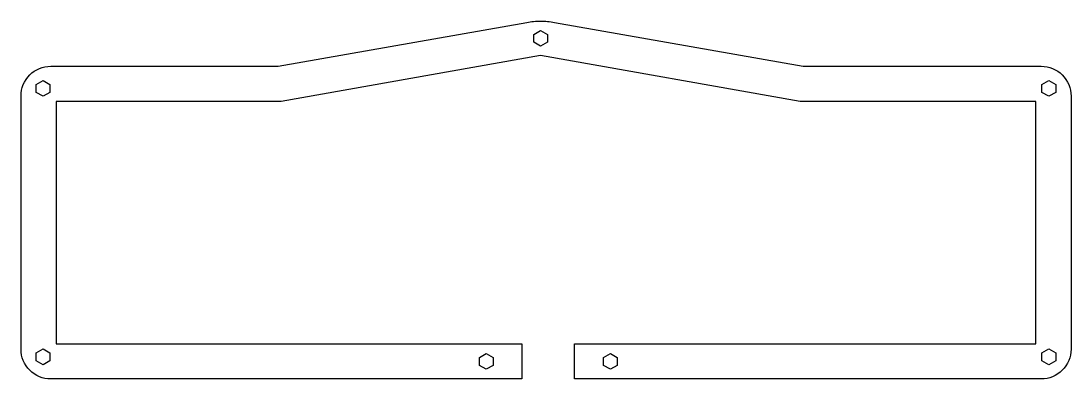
# Model space of a CAD drawing. Header units: millimetres. Extents: x -341 to 12, y -107 to 13.
import ezdxf

# ---------------------------------------------------------------- set-up
doc = ezdxf.new("R2010")
doc.units = ezdxf.units.MM
doc.layers.get('0').update_dxf_attribs({"linetype": 'CONTINUOUS'})

msp = doc.modelspace()

# ---------------------------------------------------------------- linework, layer by layer
msp.add_lwpolyline([(-328.86, -95.16), (-172.44, -95.16), (-172.44, -102.9), (-172.44, -106.96), (-328.66, -106.96), (-330.66, -106.96, -0.414214), (-340.66, -96.96), (-340.66, -94.96), (-340.66, -14), (-340.66, -12, -0.414214), (-330.66, -2), (-254.29, -1.98), (-170.84, 12.73, -0.039146), (-166.17, 13.18, -0.039146), (-161.5, 12.73), (-77.97, -2), (1.95, -2, -0.414214), (11.95, -12), (11.95, -14), (11.95, -94.96), (11.95, -96.96, -0.414214), (1.95, -106.96), (-0.05, -106.96), (-154.74, -106.96), (-154.74, -102.9), (-154.74, -95.16), (0.15, -95.16), (0.15, -13.8), (-79, -13.8), (-166.17, 1.57), (-253.33, -13.8), (-328.86, -13.8)], format="xyb", close=True)
for points in [[(-168.47, 6.05), (-168.47, 8.71), (-166.17, 10.03), (-163.87, 8.71), (-163.87, 6.05), (-166.17, 4.72)], [(-335.53, -10.76), (-335.53, -8.1), (-333.23, -6.78), (-330.93, -8.1), (-330.93, -10.76), (-333.23, -12.09)], [(2.21, -10.76), (2.21, -8.11), (4.51, -6.78), (6.81, -8.11), (6.81, -10.76), (4.51, -12.09)], [(-335.53, -100.85), (-335.53, -98.2), (-333.23, -96.87), (-330.93, -98.2), (-330.93, -100.85), (-333.23, -102.18)], [(-186.74, -102.39), (-186.74, -99.73), (-184.44, -98.41), (-182.14, -99.73), (-182.14, -102.39), (-184.44, -103.72)], [(-145.04, -102.39), (-145.04, -99.73), (-142.74, -98.41), (-140.44, -99.73), (-140.44, -102.39), (-142.74, -103.72)], [(2.21, -100.85), (2.21, -98.2), (4.51, -96.87), (6.81, -98.2), (6.81, -100.85), (4.51, -102.18)]]:
    msp.add_lwpolyline(points, close=True)

doc.saveas('drawing.dxf')
